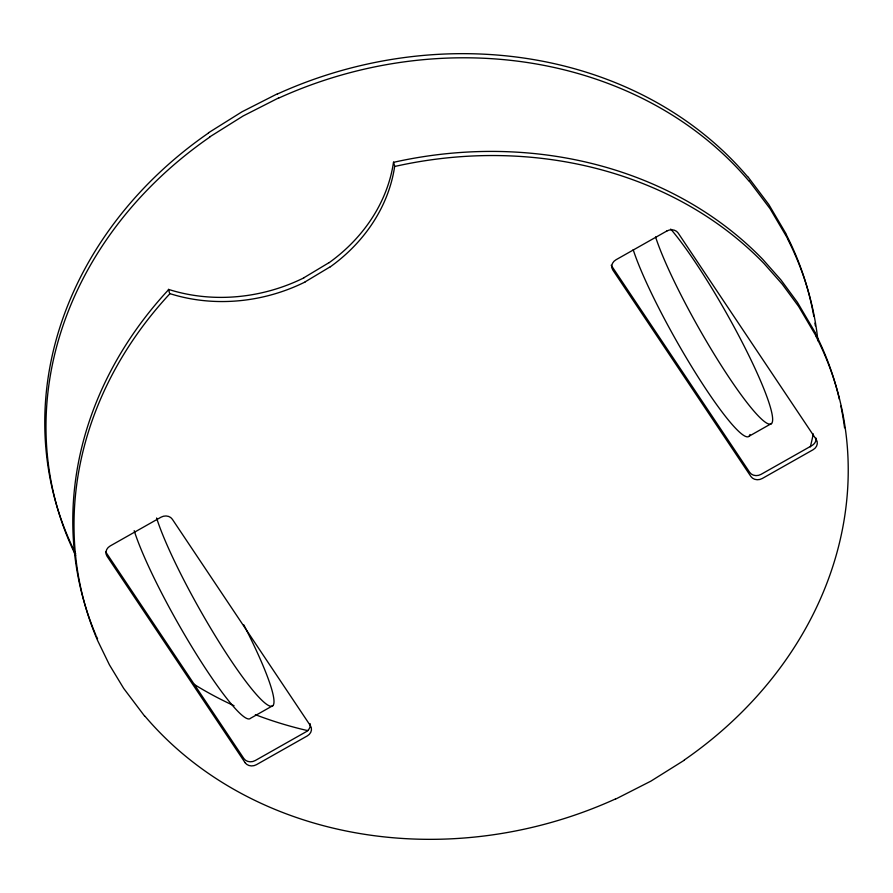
<?xml version="1.0" encoding="UTF-8"?>
<svg xmlns="http://www.w3.org/2000/svg" width="893" height="893" viewBox="0 0 893 893"><rect width="100%" height="100%" fill="white"/><g stroke="black" fill="none" stroke-linecap="round" stroke-linejoin="round"><path stroke-width="1.34" d="M329.082 262.62L303.944 277.723M330.298 266.75L305.16 281.853M208.471 132.789L241.97 111.815L277.433 93.776M209.688 136.919L243.186 115.945L278.649 97.906M684.406 760.155L650.885 781.141L615.4 799.202M272.901 705.626L250.498 718.307A119.16 15.706 60.5 0 1 195.31 652.493A119.16 15.706 60.5 0 1 134.196 530.676M749.138 436.186L771.541 423.505M747.698 176.524L768.817 204.53L786.465 234.502M748.914 180.654L770.034 208.661L787.682 238.632M144.811 716.387L123.669 688.369L109.415 664.816L97.627 640.571A390.955 337.197 -16.4 0 1 169.904 293.708M105.776 552.041L243.867 758.548A8.417 7.256 -16.4 0 0 255.219 760.557L306.042 731.802A8.405 7.244 -16.4 0 0 310.094 723.587M245.084 762.678L106.993 556.172A8.405 7.256 -16.4 0 1 110.174 545.969L160.997 517.203A8.394 7.244 -16.4 0 1 172.316 519.213L310.418 725.719A8.405 7.244 -16.4 0 1 307.259 735.932L256.436 764.687A8.417 7.256 -16.4 0 1 245.095 762.678M815.086 332.33L797.427 302.336L781.007 280.011L762.801 259.394A390.933 337.186 -16.4 0 0 393.579 162.325M816.302 336.46L798.643 306.466L782.223 284.141L764.017 263.524A390.933 337.186 -16.4 0 0 394.795 166.455M96.411 636.441L97.583 638.875M168.487 289.421L169.692 293.563A162.917 140.514 -16.4 0 0 305.205 281.931M307.929 730.675A390.252 336.594 -16.4 0 1 255.353 714.668M234.033 705.716A390.252 336.594 -16.4 0 1 193.58 684.027M787.47 238.721A390.252 336.594 -16.4 0 1 817.932 340.836M813.277 433.875A390.252 336.594 -16.4 0 1 810.331 446.902M278.739 98.085A390.252 336.594 -16.4 0 1 748.725 180.777M75.659 555.357A390.252 336.594 -16.4 0 1 209.822 137.076M615.31 799.023A390.531 336.84 -16.4 0 1 145.001 716.253M816.09 336.549A390.531 336.84 -16.4 0 1 684.284 759.999M330.343 266.806A162.805 140.424 -16.4 0 0 394.684 166.21L393.534 162.079A162.805 140.424 -16.4 0 1 329.126 262.676M243.778 624.843A119.16 15.706 60.5 0 1 251.893 689.184A119.16 15.706 60.5 0 1 156.599 517.996M95.897 635.224A390.955 337.197 -16.4 0 1 168.699 289.578M303.988 277.801A162.917 140.514 -16.4 0 1 168.498 289.388M814.874 332.419A390.531 336.84 -16.4 0 1 839.409 399.361M840.882 406.081A390.531 336.84 -16.4 0 1 844.555 427.814M611.203 265.21A8.417 7.256 -16.4 0 0 611.582 265.857L749.685 472.364A8.428 7.267 -16.4 0 0 761.048 474.362L811.871 445.607A8.417 7.256 -16.4 0 0 816.057 438.095M786.253 234.591A390.252 336.594 -16.4 0 1 813.813 316.301M814.941 323.099A390.252 336.594 -16.4 0 1 815.342 325.822M277.522 93.955A390.252 336.594 -16.4 0 1 747.508 176.647M75.659 553.66A390.252 336.594 -16.4 0 1 208.605 132.945M749.986 434.489A119.16 15.706 60.5 0 1 697.489 376.042A119.16 15.706 60.5 0 1 633.182 249.66M670.71 229.088A119.16 15.706 60.5 0 1 761.327 382.673A119.16 15.706 60.5 0 1 740.286 393.668A119.16 15.706 60.5 0 1 655.585 236.991M666.814 231.019L616.003 259.763A8.417 7.256 -16.4 0 0 612.799 269.987L750.901 476.494A8.428 7.267 -16.4 0 0 762.265 478.492L813.088 449.737A8.417 7.256 -16.4 0 0 816.247 439.523L678.155 233.006A8.405 7.244 -16.4 0 0 666.814 231.019"/></g></svg>
